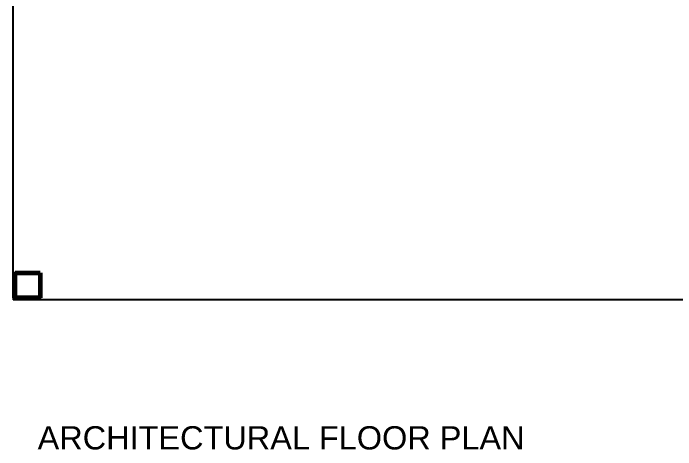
# Model space of a CAD drawing. Header units: metres. Extents: x 12.2 to 77.2, y 18.8 to 35.5.
# Drawn here: x 12.216 to 16.254, y 18.81 to 21.473 of the extents above; entities that cross this region are included whole.
import ezdxf

# ---------------------------------------------------------------- set-up
doc = ezdxf.new("R2010")
doc.units = ezdxf.units.M
doc.layers.add('A-WALL', color=250, linetype='Continuous', lineweight=60)
doc.styles.get("Standard").update_dxf_attribs({"font": 'arial.ttf'})

msp = doc.modelspace()

# ---------------------------------------------------------------- linework, layer by layer
for p, q in [((12.2157, 19.8895), (12.2157, 22.4295)), ((12.2157, 19.7371), (12.2157, 19.8895)), ((12.2284, 19.8895), (12.2157, 19.8895)), ((12.2157, 19.7371), (12.2157, 19.7244)), ((12.2284, 19.7371), (12.2157, 19.7371)), ((12.3808, 19.7244), (12.2157, 19.7244)), ((12.3808, 19.7371), (12.3808, 19.7244)), ((17.6132, 19.7244), (12.3808, 19.7244))]:
    msp.add_line(p, q)
at = {"layer": 'A-WALL'}
for p, q in [((12.2284, 19.8895), (12.3808, 19.8895)), ((12.2284, 19.7371), (12.2284, 19.8895)), ((12.3808, 19.8895), (12.3808, 19.7371)), ((12.3808, 19.7371), (12.2284, 19.7371))]:
    msp.add_line(p, q, dxfattribs=at)

# ---------------------------------------------------------------- texts
msp.add_text('ARCHITECTURAL FLOOR PLAN', height=0.141643).set_placement((12.3643, 18.8125))

doc.saveas('drawing.dxf')
